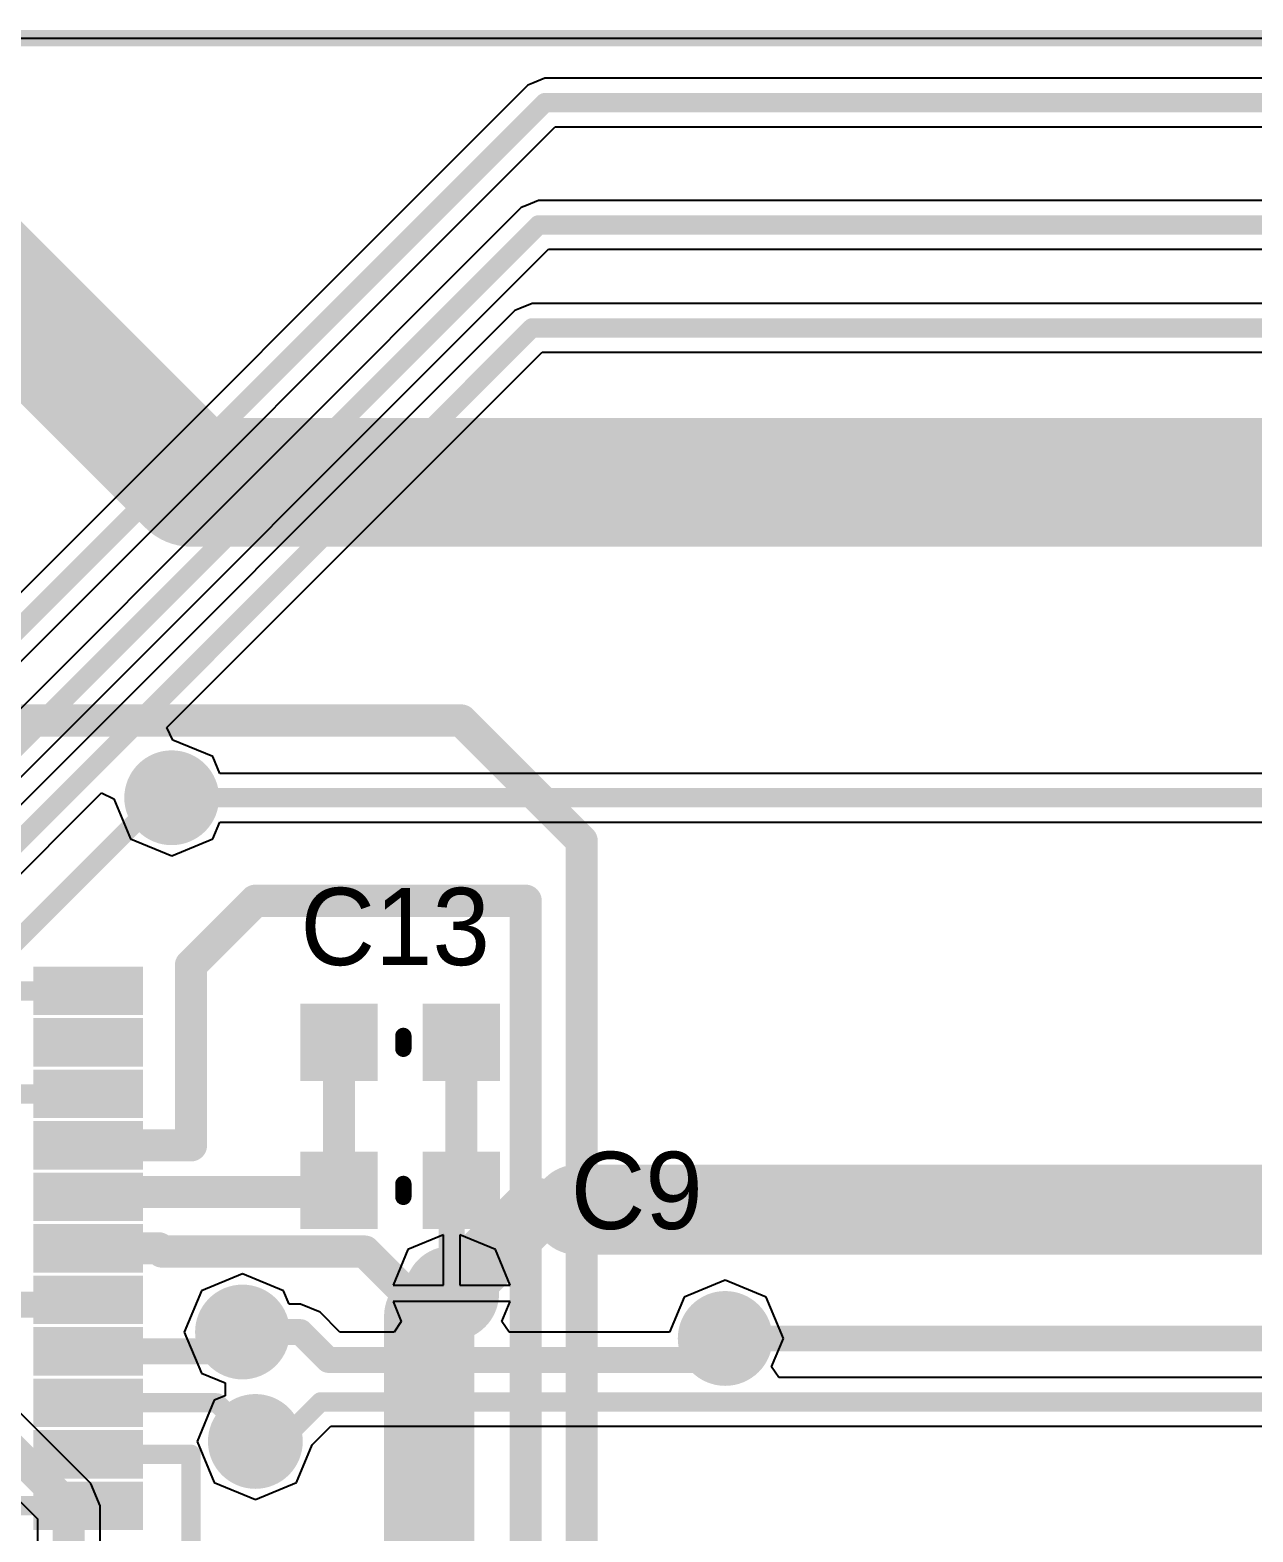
# Model space of a CAD drawing. Header units: millimetres. Extents: x 25 to 277, y 19 to 169.
# Drawn here: x 97.1 to 116.1, y 142.19 to 165.53 of the extents above; entities that cross this region are included whole.
import ezdxf

# ---------------------------------------------------------------- set-up
doc = ezdxf.new("R2010")
doc.units = ezdxf.units.MM
for name, color, linetype in [('BottomLayer', 5, 'Continuous'), ('BottomSolder', 6, 'Continuous'), ('DrillDrawing', 1, 'Continuous'), ('Mechanical2', 216, 'Continuous'), ('MultiLayer', 9, 'Continuous'), ('TopLayer', 1, 'Continuous'), ('TopOverlay', 2, 'Continuous'), ('TopPaste', 8, 'Continuous'), ('TopSolder', 216, 'Continuous')]:
    doc.layers.add(name, color=color, linetype=linetype)

msp = doc.modelspace()

# ---------------------------------------------------------------- linework, layer by layer
at = {"layer": 'BottomLayer'}
for p, q in [((25.4, 165.4), (151.281, 165.4)), ((105.1, 164.779), (104.911, 164.7)), ((147.5, 164.779), (105.1, 164.779)), ((105.1, 164.779), (105.1, 164.779)), ((104.832, 164.668), (88.532, 148.368)), ((104.911, 164.7), (104.832, 164.668)), ((104.832, 164.668), (104.832, 164.668)), ((89.412, 148.176), (105.257, 164.021)), ((105.257, 164.021), (147.5, 164.021)), ((105, 162.879), (104.811, 162.8)), ((147.5, 162.879), (105, 162.879)), ((105, 162.879), (105, 162.879)), ((104.732, 162.768), (90.832, 148.868)), ((104.811, 162.8), (104.732, 162.768)), ((104.732, 162.768), (104.732, 162.768)), ((91.496, 148.461), (105.157, 162.121)), ((105.157, 162.121), (147.5, 162.121)), ((104.9, 161.279), (104.711, 161.2)), ((147.6, 161.279), (104.9, 161.279)), ((104.9, 161.279), (104.9, 161.279)), ((104.632, 161.168), (91.706, 148.241)), ((104.711, 161.2), (104.632, 161.168)), ((104.632, 161.168), (104.632, 161.168)), ((99.224, 154.689), (105.057, 160.521)), ((105.057, 160.521), (147.6, 160.521)), ((99.316, 154.497), (99.224, 154.689)), ((99.939, 154.239), (99.316, 154.497)), ((100.047, 153.979), (99.939, 154.239)), ((142.4, 153.979), (100.047, 153.979)), ((91.979, 147.443), (98.211, 153.676)), ((98.211, 153.676), (98.403, 153.584)), ((98.403, 153.584), (98.661, 152.961)), ((99.939, 152.961), (100.047, 153.221)), ((100.047, 153.221), (142.243, 153.221)), ((98.661, 152.961), (99.3, 152.696)), ((99.3, 152.696), (99.939, 152.961)), ((103.523, 146.81), (102.97, 146.58)), ((103.523, 146.027), (103.523, 146.81)), ((104.33, 146.58), (103.777, 146.81)), ((103.777, 146.81), (103.777, 146.027)), ((102.97, 146.58), (102.74, 146.027)), ((104.56, 146.027), (104.33, 146.58)), ((100.4, 146.204), (99.761, 145.939)), ((101.039, 145.939), (100.4, 146.204)), ((107.9, 146.104), (107.261, 145.839)), ((108.539, 145.839), (107.9, 146.104)), ((99.761, 145.939), (99.496, 145.3)), ((101.124, 145.733), (101.039, 145.939)), ((102.74, 146.027), (103.523, 146.027)), ((103.777, 146.027), (104.56, 146.027)), ((107.261, 145.839), (107.037, 145.298)), ((108.804, 145.2), (108.539, 145.839)), ((101.3, 145.733), (101.124, 145.733)), ((101.606, 145.606), (101.3, 145.733)), ((101.914, 145.298), (101.606, 145.606)), ((104.56, 145.773), (102.74, 145.773)), ((102.74, 145.773), (102.868, 145.464)), ((104.432, 145.464), (104.56, 145.773)), ((102.868, 145.464), (102.757, 145.298)), ((104.543, 145.298), (104.432, 145.464)), ((99.496, 145.3), (99.761, 144.661)), ((102.757, 145.298), (101.914, 145.298)), ((107.037, 145.298), (104.543, 145.298)), ((108.622, 144.76), (108.804, 145.2)), ((108.733, 144.594), (108.622, 144.76)), ((98.044, 142.944), (96.341, 144.648)), ((99.761, 144.661), (100.129, 144.509)), ((100.129, 144.509), (100.129, 144.309)), ((132.418, 144.594), (108.733, 144.594)), ((99.961, 144.239), (99.696, 143.6)), ((100.129, 144.309), (99.961, 144.239)), ((101.481, 143.545), (101.772, 143.836)), ((101.772, 143.836), (132.488, 143.836)), ((99.696, 143.6), (99.961, 142.961)), ((101.239, 142.961), (101.481, 143.545)), ((96.689, 142.923), (97.213, 142.398)), ((98.187, 142.6), (98.044, 142.944)), ((99.961, 142.961), (100.6, 142.696)), ((100.6, 142.696), (101.239, 142.961)), ((98.187, 141.401), (98.187, 142.6)), ((97.213, 142.398), (97.213, 139.827))]:
    msp.add_line(p, q, dxfattribs=at)
for points, const_width in [([(88.8, 148.1), (105.1, 164.4)], 0.3), ([(105.1, 164.4), (148.2, 164.4)], 0.3), ([(91.1, 148.6), (105, 162.5)], 0.3), ([(105, 162.5), (148.2, 162.5)], 0.3), ([(91.6, 147.6), (104.9, 160.9)], 0.3), ([(104.9, 160.9), (148.3, 160.9)], 0.3), ([(99.3, 153.6), (142.4, 153.6)], 0.3), ([(103.65, 145.9), (104.95, 147.2)], 1), ([(105.6, 147.2), (138.4, 147.2)], 1.4), ([(100.4, 145.3), (101.3, 145.3)], 0.4), ([(101.3, 145.3), (101.735, 144.865)], 0.4), ([(107.565, 144.865), (107.9, 145.2)], 0.4), ([(95.5, 144.8), (97.7, 142.6)], 0.5), ([(101.735, 144.865), (107.565, 144.865)], 0.4), ([(100.8, 143.4), (101.615, 144.215)], 0.3), ([(101.615, 144.215), (133.115, 144.215)], 0.3), ([(100.6, 143.6), (100.8, 143.4)], 0.3), ([(97.7, 137.542), (97.7, 142.6)], 0.5)]:
    msp.add_lwpolyline(points, dxfattribs=dict(at, const_width=const_width))
for points, const_width in [([(105.025, 164.4, 1), (105.175, 164.4, 1)], 0.15), ([(105.025, 164.4, 1), (105.175, 164.4, 1)], 0.15), ([(104.925, 162.5, 1), (105.075, 162.5, 1)], 0.15), ([(104.925, 162.5, 1), (105.075, 162.5, 1)], 0.15), ([(104.825, 160.9, 1), (104.975, 160.9, 1)], 0.15), ([(104.825, 160.9, 1), (104.975, 160.9, 1)], 0.15), ([(98.982, 153.6, 1), (99.617, 153.6, 1)], 0.635), ([(99.225, 153.6, 1), (99.375, 153.6, 1)], 0.15), ([(104.7, 147.2, 1), (105.2, 147.2, 1)], 0.5), ([(105.25, 147.2, 1), (105.95, 147.2, 1)], 0.7), ([(103.332, 145.9, 1), (103.967, 145.9, 1)], 0.635), ([(103.4, 145.9, 1), (103.9, 145.9, 1)], 0.5), ([(100.082, 145.3, 1), (100.717, 145.3, 1)], 0.635), ([(107.582, 145.2, 1), (108.217, 145.2, 1)], 0.635), ([(100.3, 145.3, 1), (100.5, 145.3, 1)], 0.2), ([(101.2, 145.3, 1), (101.4, 145.3, 1)], 0.2), ([(101.2, 145.3, 1), (101.4, 145.3, 1)], 0.2), ([(107.8, 145.2, 1), (108, 145.2, 1)], 0.2), ([(101.635, 144.865, 1), (101.835, 144.865, 1)], 0.2), ([(101.635, 144.865, 1), (101.835, 144.865, 1)], 0.2), ([(107.465, 144.865, 1), (107.665, 144.865, 1)], 0.2), ([(107.465, 144.865, 1), (107.665, 144.865, 1)], 0.2), ([(100.282, 143.6, 1), (100.917, 143.6, 1)], 0.635), ([(101.54, 144.215, 1), (101.69, 144.215, 1)], 0.15), ([(101.54, 144.215, 1), (101.69, 144.215, 1)], 0.15), ([(100.525, 143.6, 1), (100.675, 143.6, 1)], 0.15), ([(100.725, 143.4, 1), (100.875, 143.4, 1)], 0.15), ([(100.725, 143.4, 1), (100.875, 143.4, 1)], 0.15), ([(97.575, 142.6, 1), (97.825, 142.6, 1)], 0.25), ([(97.575, 142.6, 1), (97.825, 142.6, 1)], 0.25)]:
    msp.add_lwpolyline(points, format="xyb", close=True, dxfattribs=dict(at, const_width=const_width))
at = {"layer": 'BottomSolder', "const_width": 0.737}
for points in [[(98.932, 153.6, 1), (99.668, 153.6, 1)], [(103.282, 145.9, 1), (104.018, 145.9, 1)], [(100.032, 145.3, 1), (100.768, 145.3, 1)], [(107.532, 145.2, 1), (108.268, 145.2, 1)], [(100.232, 143.6, 1), (100.968, 143.6, 1)]]:
    msp.add_lwpolyline(points, format="xyb", close=True, dxfattribs=at)
at = {"layer": 'DrillDrawing', "const_width": 0.356}
for points in [[(99.122, 153.6, 1), (99.478, 153.6, 1)], [(103.472, 145.9, 1), (103.828, 145.9, 1)], [(100.222, 145.3, 1), (100.578, 145.3, 1)], [(107.722, 145.2, 1), (108.078, 145.2, 1)], [(100.422, 143.6, 1), (100.778, 143.6, 1)]]:
    msp.add_lwpolyline(points, format="xyb", close=True, dxfattribs=at)
at = {"layer": 'Mechanical2', "const_width": 0.254}
msp.add_lwpolyline([(25.4, 165.4), (155.4, 165.4)], dxfattribs=at)
at = {"layer": 'MultiLayer', "const_width": 0.635}
for points in [[(98.982, 153.6, 1), (99.617, 153.6, 1)], [(103.332, 145.9, 1), (103.967, 145.9, 1)], [(100.082, 145.3, 1), (100.717, 145.3, 1)], [(107.582, 145.2, 1), (108.217, 145.2, 1)], [(100.282, 143.6, 1), (100.917, 143.6, 1)]]:
    msp.add_lwpolyline(points, format="xyb", close=True, dxfattribs=at)
at = {"layer": 'TopLayer'}
for points, const_width in [([(95.8, 162.3), (99.6, 158.5)], 2), ([(99.6, 158.5), (129.1, 158.5)], 2), ([(96.339, 154.8), (103.8, 154.8)], 0.5), ([(103.8, 154.8), (105.67, 152.93)], 0.5), ([(99.04, 153.34), (99.3, 153.6)], 0.3), ([(96.72, 151.2), (98.86, 153.34)], 0.3), ([(98.86, 153.34), (99.04, 153.34)], 0.3), ([(105.67, 130.98), (105.67, 152.93)], 0.5), ([(99.6, 151), (100.6, 152)], 0.5), ([(100.6, 152), (104.8, 152)], 0.5), ([(104.8, 138.603), (104.8, 152)], 0.5), ([(99.6, 148.2), (99.6, 151)], 0.5), ([(96.7, 150.6), (98, 150.6)], 0.3), ([(101.9, 147.5), (101.9, 149.8)], 0.5), ([(103.8, 147.5), (103.8, 149.8)], 0.5), ([(96.7, 149), (98, 149)], 0.3), ([(98, 148.2), (99.6, 148.2)], 0.5), ([(98.075, 147.475), (101.9, 147.475)], 0.5), ([(101.9, 147.475), (101.9, 147.5)], 0.5), ([(103.65, 145.9), (103.65, 147.5)], 0.4), ([(98, 146.6), (99.1, 146.6)], 0.5), ([(99.1, 146.6), (99.15, 146.55)], 0.5), ([(99.15, 146.55), (102.3, 146.55)], 0.5), ([(102.3, 146.55), (103.3, 145.55)], 0.5), ([(103.3, 145.55), (103.65, 145.9)], 1.4), ([(103.3, 138.729), (103.3, 145.55)], 1.4), ([(96.8, 145.725), (97.925, 145.725)], 0.4), ([(100.1, 145), (100.4, 145.3)], 0.4), ([(107.9, 145.2), (121.5, 145.2)], 0.4), ([(98, 145), (100.1, 145)], 0.4), ([(98, 144.2), (100, 144.2)], 0.3), ([(100, 144.2), (100.6, 143.6)], 0.3), ([(98, 143.4), (99.6, 143.4)], 0.3), ([(99.6, 141.8), (99.6, 143.4)], 0.3), ([(95.9, 142.6), (98, 142.6)], 0.3)]:
    msp.add_lwpolyline(points, dxfattribs=dict(at, const_width=const_width))
for points, const_width in [([(99.1, 158.5, 1), (100.1, 158.5, 1)], 1), ([(99.1, 158.5, 1), (100.1, 158.5, 1)], 1), ([(103.675, 154.8, 1), (103.925, 154.8, 1)], 0.25), ([(103.675, 154.8, 1), (103.925, 154.8, 1)], 0.25), ([(98.982, 153.6, 1), (99.617, 153.6, 1)], 0.635), ([(99.225, 153.6, 1), (99.375, 153.6, 1)], 0.15), ([(98.785, 153.34, 1), (98.935, 153.34, 1)], 0.15), ([(98.785, 153.34, 1), (98.935, 153.34, 1)], 0.15), ([(98.965, 153.34, 1), (99.115, 153.34, 1)], 0.15), ([(98.965, 153.34, 1), (99.115, 153.34, 1)], 0.15), ([(105.545, 152.93, 1), (105.795, 152.93, 1)], 0.25), ([(105.545, 152.93, 1), (105.795, 152.93, 1)], 0.25), ([(100.475, 152, 1), (100.725, 152, 1)], 0.25), ([(100.475, 152, 1), (100.725, 152, 1)], 0.25), ([(104.675, 152, 1), (104.925, 152, 1)], 0.25), ([(104.675, 152, 1), (104.925, 152, 1)], 0.25), ([(99.475, 151, 1), (99.725, 151, 1)], 0.25), ([(99.475, 151, 1), (99.725, 151, 1)], 0.25), ([(97.925, 150.6, 1), (98.075, 150.6, 1)], 0.15), ([(101.775, 149.8, 1), (102.025, 149.8, 1)], 0.25), ([(103.675, 149.8, 1), (103.925, 149.8, 1)], 0.25), ([(97.925, 149, 1), (98.075, 149, 1)], 0.15), ([(97.875, 148.2, 1), (98.125, 148.2, 1)], 0.25), ([(99.475, 148.2, 1), (99.725, 148.2, 1)], 0.25), ([(99.475, 148.2, 1), (99.725, 148.2, 1)], 0.25), ([(97.95, 147.475, 1), (98.2, 147.475, 1)], 0.25), ([(101.775, 147.5, 1), (102.025, 147.5, 1)], 0.25), ([(101.775, 147.5, 1), (102.025, 147.5, 1)], 0.25), ([(101.775, 147.475, 1), (102.025, 147.475, 1)], 0.25), ([(101.775, 147.475, 1), (102.025, 147.475, 1)], 0.25), ([(103.55, 147.5, 1), (103.75, 147.5, 1)], 0.2), ([(103.675, 147.5, 1), (103.925, 147.5, 1)], 0.25), ([(97.875, 146.6, 1), (98.125, 146.6, 1)], 0.25), ([(98.975, 146.6, 1), (99.225, 146.6, 1)], 0.25), ([(98.975, 146.6, 1), (99.225, 146.6, 1)], 0.25), ([(99.025, 146.55, 1), (99.275, 146.55, 1)], 0.25), ([(99.025, 146.55, 1), (99.275, 146.55, 1)], 0.25), ([(102.175, 146.55, 1), (102.425, 146.55, 1)], 0.25), ([(102.175, 146.55, 1), (102.425, 146.55, 1)], 0.25), ([(103.3, 145.9, 1), (104, 145.9, 1)], 0.7), ([(103.332, 145.9, 1), (103.967, 145.9, 1)], 0.635), ([(102.95, 145.55, 1), (103.65, 145.55, 1)], 0.7), ([(102.95, 145.55, 1), (103.65, 145.55, 1)], 0.7), ([(103.55, 145.9, 1), (103.75, 145.9, 1)], 0.2), ([(97.825, 145.725, 1), (98.025, 145.725, 1)], 0.2), ([(100.082, 145.3, 1), (100.717, 145.3, 1)], 0.635), ([(107.582, 145.2, 1), (108.217, 145.2, 1)], 0.635), ([(103.175, 145.55, 1), (103.425, 145.55, 1)], 0.25), ([(100.3, 145.3, 1), (100.5, 145.3, 1)], 0.2), ([(107.8, 145.2, 1), (108, 145.2, 1)], 0.2), ([(97.9, 145, 1), (98.1, 145, 1)], 0.2), ([(100, 145, 1), (100.2, 145, 1)], 0.2), ([(100, 145, 1), (100.2, 145, 1)], 0.2), ([(97.925, 144.2, 1), (98.075, 144.2, 1)], 0.15), ([(99.925, 144.2, 1), (100.075, 144.2, 1)], 0.15), ([(99.925, 144.2, 1), (100.075, 144.2, 1)], 0.15), ([(100.282, 143.6, 1), (100.917, 143.6, 1)], 0.635), ([(100.525, 143.6, 1), (100.675, 143.6, 1)], 0.15), ([(97.925, 143.4, 1), (98.075, 143.4, 1)], 0.15), ([(99.525, 143.4, 1), (99.675, 143.4, 1)], 0.15), ([(99.525, 143.4, 1), (99.675, 143.4, 1)], 0.15), ([(97.925, 142.6, 1), (98.075, 142.6, 1)], 0.15)]:
    msp.add_lwpolyline(points, format="xyb", close=True, dxfattribs=dict(at, const_width=const_width))
for points in [[(97.25, 150.875), (97.25, 150.325), (98.75, 150.875), (98.75, 150.325)], [(101.4, 149.3), (102.4, 149.3), (101.4, 150.3), (102.4, 150.3)], [(103.3, 149.3), (104.3, 149.3), (103.3, 150.3), (104.3, 150.3)], [(97.25, 150.075), (97.25, 149.525), (98.75, 150.075), (98.75, 149.525)], [(97.25, 149.275), (97.25, 148.725), (98.75, 149.275), (98.75, 148.725)], [(97.25, 148.475), (97.25, 147.925), (98.75, 148.475), (98.75, 147.925)], [(101.4, 147), (102.4, 147), (101.4, 148), (102.4, 148)], [(103.3, 147), (104.3, 147), (103.3, 148), (104.3, 148)], [(97.25, 147.675), (97.25, 147.125), (98.75, 147.675), (98.75, 147.125)], [(97.25, 146.875), (97.25, 146.325), (98.75, 146.875), (98.75, 146.325)], [(97.25, 146.075), (97.25, 145.525), (98.75, 146.075), (98.75, 145.525)], [(97.25, 145.275), (97.25, 144.725), (98.75, 145.275), (98.75, 144.725)], [(97.25, 144.475), (97.25, 143.925), (98.75, 144.475), (98.75, 143.925)], [(97.25, 143.675), (97.25, 143.125), (98.75, 143.675), (98.75, 143.125)], [(97.25, 142.875), (97.25, 142.325), (98.75, 142.875), (98.75, 142.325)]]:
    msp.add_solid(points, dxfattribs=at)
at = {"layer": 'TopOverlay', "const_width": 0.254}
for points in [[(102.9, 149.7), (102.9, 149.9)], [(102.9, 147.4), (102.9, 147.6)]]:
    msp.add_lwpolyline(points, dxfattribs=at)
at = {"layer": 'TopOverlay', "const_width": 0.127}
for points in [[(102.836, 149.9, 1), (102.963, 149.9, 1)], [(102.836, 149.7, 1), (102.963, 149.7, 1)], [(102.836, 147.6, 1), (102.963, 147.6, 1)], [(102.836, 147.4, 1), (102.963, 147.4, 1)]]:
    msp.add_lwpolyline(points, format="xyb", close=True, dxfattribs=at)
at = {"layer": 'TopPaste'}
for points in [[(97.25, 150.875), (97.25, 150.325), (98.75, 150.875), (98.75, 150.325)], [(101.4, 149.3), (102.4, 149.3), (101.4, 150.3), (102.4, 150.3)], [(103.3, 149.3), (104.3, 149.3), (103.3, 150.3), (104.3, 150.3)], [(97.25, 150.075), (97.25, 149.525), (98.75, 150.075), (98.75, 149.525)], [(97.25, 149.275), (97.25, 148.725), (98.75, 149.275), (98.75, 148.725)], [(97.25, 148.475), (97.25, 147.925), (98.75, 148.475), (98.75, 147.925)], [(101.4, 147), (102.4, 147), (101.4, 148), (102.4, 148)], [(103.3, 147), (104.3, 147), (103.3, 148), (104.3, 148)], [(97.25, 147.675), (97.25, 147.125), (98.75, 147.675), (98.75, 147.125)], [(97.25, 146.875), (97.25, 146.325), (98.75, 146.875), (98.75, 146.325)], [(97.25, 146.075), (97.25, 145.525), (98.75, 146.075), (98.75, 145.525)], [(97.25, 145.275), (97.25, 144.725), (98.75, 145.275), (98.75, 144.725)], [(97.25, 144.475), (97.25, 143.925), (98.75, 144.475), (98.75, 143.925)], [(97.25, 143.675), (97.25, 143.125), (98.75, 143.675), (98.75, 143.125)], [(97.25, 142.875), (97.25, 142.325), (98.75, 142.875), (98.75, 142.325)]]:
    msp.add_solid(points, dxfattribs=at)
at = {"layer": 'TopSolder', "const_width": 0.737}
for points in [[(98.932, 153.6, 1), (99.668, 153.6, 1)], [(103.282, 145.9, 1), (104.018, 145.9, 1)], [(100.032, 145.3, 1), (100.768, 145.3, 1)], [(107.532, 145.2, 1), (108.268, 145.2, 1)], [(100.232, 143.6, 1), (100.968, 143.6, 1)]]:
    msp.add_lwpolyline(points, format="xyb", close=True, dxfattribs=at)
at = {"layer": 'TopSolder'}
for points in [[(97.148, 150.977), (97.148, 150.223), (98.852, 150.977), (98.852, 150.223)], [(101.298, 149.198), (102.502, 149.198), (101.298, 150.402), (102.502, 150.402)], [(103.198, 149.198), (104.402, 149.198), (103.198, 150.402), (104.402, 150.402)], [(97.148, 150.177), (97.148, 149.423), (98.852, 150.177), (98.852, 149.423)], [(97.148, 149.377), (97.148, 148.623), (98.852, 149.377), (98.852, 148.623)], [(97.148, 148.577), (97.148, 147.823), (98.852, 148.577), (98.852, 147.823)], [(101.298, 146.898), (102.502, 146.898), (101.298, 148.102), (102.502, 148.102)], [(103.198, 146.898), (104.402, 146.898), (103.198, 148.102), (104.402, 148.102)], [(97.148, 147.777), (97.148, 147.023), (98.852, 147.777), (98.852, 147.023)], [(97.148, 146.977), (97.148, 146.223), (98.852, 146.977), (98.852, 146.223)], [(97.148, 146.177), (97.148, 145.423), (98.852, 146.177), (98.852, 145.423)], [(97.148, 145.377), (97.148, 144.623), (98.852, 145.377), (98.852, 144.623)], [(97.148, 144.577), (97.148, 143.823), (98.852, 144.577), (98.852, 143.823)], [(97.148, 143.777), (97.148, 143.023), (98.852, 143.777), (98.852, 143.023)], [(97.148, 142.977), (97.148, 142.223), (98.852, 142.977), (98.852, 142.223)]]:
    msp.add_solid(points, dxfattribs=at)

# ---------------------------------------------------------------- texts
at = {"layer": 'TopOverlay'}
for s, p in [('C13', (101.3, 151)), ('C9', (105.5, 146.9))]:
    msp.add_text(s, height=1.2, dxfattribs=at).set_placement(p)

doc.saveas('drawing.dxf')
